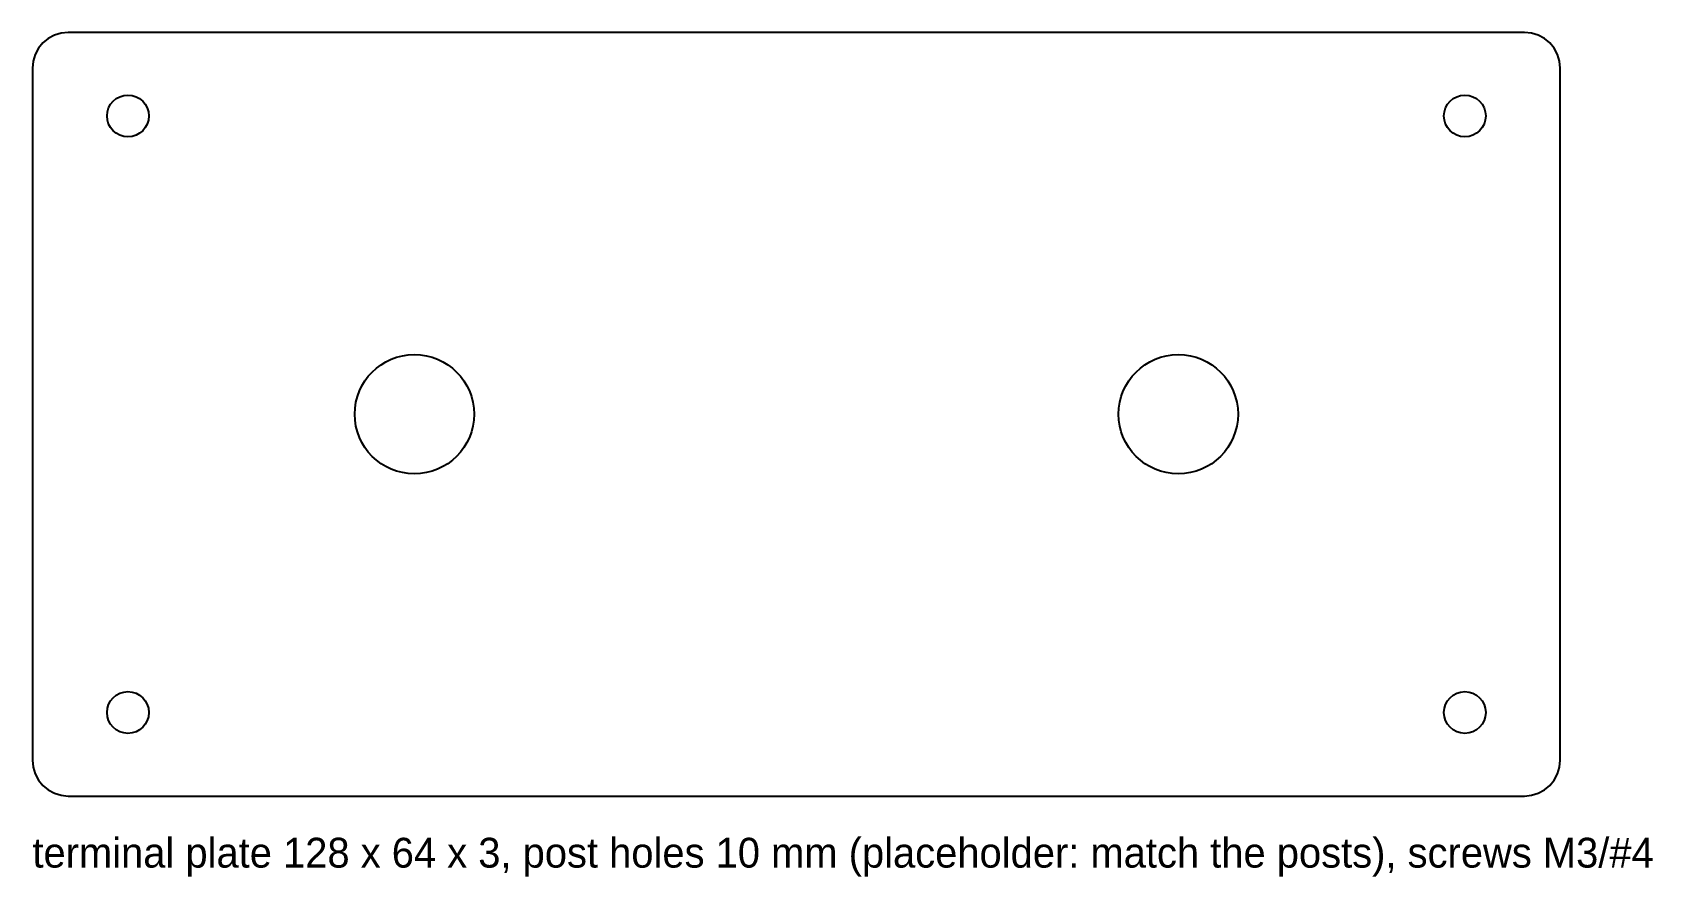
# Model space of a CAD drawing. Header units: millimetres. Extents: x 0 to 136, y -7 to 64.
import ezdxf

# ---------------------------------------------------------------- set-up
doc = ezdxf.new("R2010")
doc.units = ezdxf.units.MM
for name, color, linetype in [('CUT_INSIDE', 7, 'Continuous'), ('CUT_OUTSIDE', 7, 'Continuous'), ('NOTES', 7, 'Continuous')]:
    doc.layers.add(name, color=color, linetype=linetype)

msp = doc.modelspace()

# ---------------------------------------------------------------- linework, layer by layer
at = {"layer": 'CUT_INSIDE'}
for centre, radius in [((8, 57), 1.75), ((120, 57), 1.75), ((32, 32), 5), ((96, 32), 5), ((8, 7), 1.75), ((120, 7), 1.75)]:
    msp.add_circle(centre, radius, dxfattribs=at)
at = {"layer": 'CUT_OUTSIDE'}
msp.add_lwpolyline([(125, 0), (125.59, 0.06), (126.15, 0.23), (126.67, 0.51), (127.12, 0.88), (127.49, 1.33), (127.77, 1.85), (127.94, 2.41), (128, 3), (128, 61), (127.94, 61.59), (127.77, 62.15), (127.49, 62.67), (127.12, 63.12), (126.67, 63.49), (126.15, 63.77), (125.59, 63.94), (125, 64), (3, 64), (2.41, 63.94), (1.85, 63.77), (1.33, 63.49), (0.88, 63.12), (0.51, 62.67), (0.23, 62.15), (0.06, 61.59), (0, 61), (0, 3), (0.06, 2.41), (0.23, 1.85), (0.51, 1.33), (0.88, 0.88), (1.33, 0.51), (1.85, 0.23), (2.41, 0.06), (3, 0)], close=True, dxfattribs=at)

# ---------------------------------------------------------------- texts
at = {"layer": 'NOTES'}
msp.add_text('terminal plate 128 x 64 x 3, post holes 10 mm (placeholder: match the posts), screws M3/#4', height=2.5, dxfattribs=at).set_placement((0, -6))

doc.saveas('drawing.dxf')
